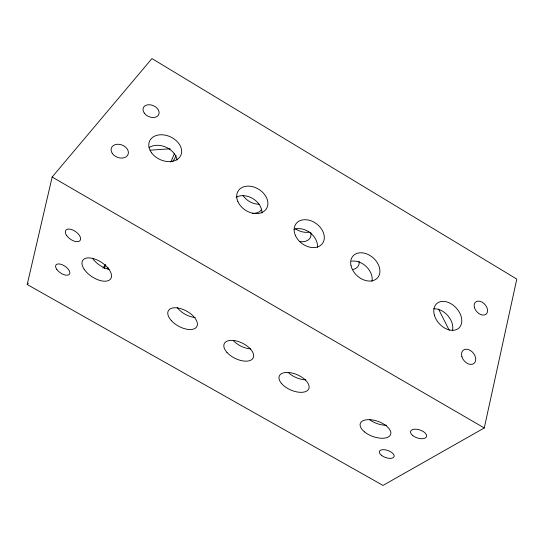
<?xml version="1.0" encoding="UTF-8"?>
<svg xmlns="http://www.w3.org/2000/svg" width="544" height="544" viewBox="0 0 544 544"><rect width="100%" height="100%" fill="white"/><g stroke="black" fill="none" stroke-linecap="round" stroke-linejoin="round"><path stroke-width="0.82" d="M484.269 427.958L516.8 279.092L151.946 58.575L52.163 177.024L27.2 284.519L383.003 485.425L484.269 427.958L52.163 177.024M104.244 268.702L105.713 264.901M170.762 162.132L174.372 153.714M176.066 155.489L174.733 158.569L172.802 161.316M107.114 268.92L108.072 267.539M102.959 268.178L105.346 264.751M27.2 284.519L28.234 283.179M150.219 150.158L170.286 148.791M438.58 309.142L449.215 330.276M261.195 209.828A14.239 9.459 30.3 0 1 252.498 213.282M310.719 232.485A14.103 9.364 26.2 0 1 299.683 241.611M359.033 261.168A14.056 9.214 22.4 0 1 352.818 269.518M236.062 197.336A16.395 12.335 31.8 0 1 252.919 198.635A16.395 12.335 31.8 0 1 261.984 213.037M294.018 229.391A16.225 12.179 37.1 0 1 310.06 232.723A16.225 12.179 37.1 0 1 317.444 247.296M351.478 261.195A16.157 11.961 42 0 1 366.506 266.798A16.157 11.961 42 0 1 371.987 281.398M433.724 308.788A16.204 11.526 47.9 0 1 448.011 315.867A16.204 11.526 47.9 0 1 452.418 330.82M149.063 147.574A16.857 12.417 24.4 0 1 165.974 147.193A16.857 12.417 24.4 0 1 177.052 160.058M195.255 317.56A16.082 8.67 29.2 0 1 177.215 307.557M250.539 348.894A15.919 8.568 26.3 0 1 233.328 340.564M305.769 379.794A15.851 8.412 23.5 0 1 288.198 372.45M386.539 425.272A15.919 8.106 19.8 0 1 369.648 419.71M109.079 269.396A16.538 8.724 33.5 0 1 92.555 258.366M259.209 204.17A14.083 9.506 30.4 0 1 243.039 195.507M309.04 232.104A13.947 9.411 26.2 0 1 295.576 228.827M144.289 113.118A8.439 5.923 23.7 0 0 158.277 115.382A8.439 5.923 23.7 0 0 150.62 104.856A8.439 5.923 23.7 0 0 144.289 113.118M56.862 269.504A8.187 4.026 34 0 0 69.21 274.496A8.187 4.026 34 0 0 62.111 264.697A8.187 4.026 34 0 0 56.862 269.504M461.842 356.538A8.52 5.991 50.7 0 0 473.865 363.542A8.52 5.991 50.7 0 0 470.206 350.377A8.52 5.991 50.7 0 0 461.842 356.538M381.432 455.308A7.806 3.699 19.7 0 0 393.931 456.994A7.806 3.699 19.7 0 0 384.866 449.772A7.806 3.699 19.7 0 0 381.432 455.308M66.62 235.477A8.799 4.604 35.1 0 0 79.866 240.761A8.799 4.604 35.1 0 0 72.393 229.84A8.799 4.604 35.1 0 0 66.62 235.477M112.39 153.551A8.949 6.582 21.3 0 0 127.398 155.632A8.949 6.582 21.3 0 0 119.456 144.344A8.949 6.582 21.3 0 0 112.39 153.551M474.463 307.632A8.031 5.433 47.9 0 0 485.853 314.371A8.031 5.433 47.9 0 0 482.276 302.294A8.031 5.433 47.9 0 0 474.463 307.632M412.658 435.486A8.391 4.189 18.3 0 0 426.299 437.111A8.391 4.189 18.3 0 0 416.799 429.277A8.391 4.189 18.3 0 0 412.658 435.486M237.898 201.654A16.68 12.396 32 0 0 264.697 210.766A16.68 12.396 32 0 0 254.306 187.177A16.68 12.396 32 0 0 237.898 201.654M295.562 235.79A16.504 12.247 37.1 0 0 321.613 244.508A16.504 12.247 37.1 0 0 310.529 220.646A16.504 12.247 37.1 0 0 295.562 235.79M351.009 265.69A16.429 12.016 41.9 0 0 375.19 279.732A16.429 12.016 41.9 0 0 369.668 255.313A16.429 12.016 41.9 0 0 351.009 265.69M434.35 315.058A16.483 11.574 47.7 0 0 457.96 328.773A16.483 11.574 47.7 0 0 451.037 303.756A16.483 11.574 47.7 0 0 434.35 315.058M151.599 152.844A17.156 12.485 24.7 0 0 180.003 156.76A17.156 12.485 24.7 0 0 164.057 134.96A17.156 12.485 24.7 0 0 151.599 152.844M171.482 320.742A16.293 8.548 29.1 0 0 196.656 326.856A16.293 8.548 29.1 0 0 179.636 308.346A16.293 8.548 29.1 0 0 171.482 320.742M226.964 352.403A16.123 8.446 26.3 0 0 252.579 358.836A16.123 8.446 26.3 0 0 236.688 341.034A16.123 8.446 26.3 0 0 226.964 352.403M281.622 383.602A16.055 8.289 23.6 0 0 307.673 390.34A16.055 8.289 23.6 0 0 292.869 373.232A16.055 8.289 23.6 0 0 281.622 383.602M364.541 431.929A16.123 7.983 20 0 0 390.327 435.118A16.123 7.983 20 0 0 371.566 419.825A16.123 7.983 20 0 0 364.541 431.929M84.225 269.328A16.755 8.609 33.2 0 0 109.82 279.766A16.755 8.609 33.2 0 0 96.172 259.563A16.755 8.609 33.2 0 0 84.225 269.328"/></g></svg>
